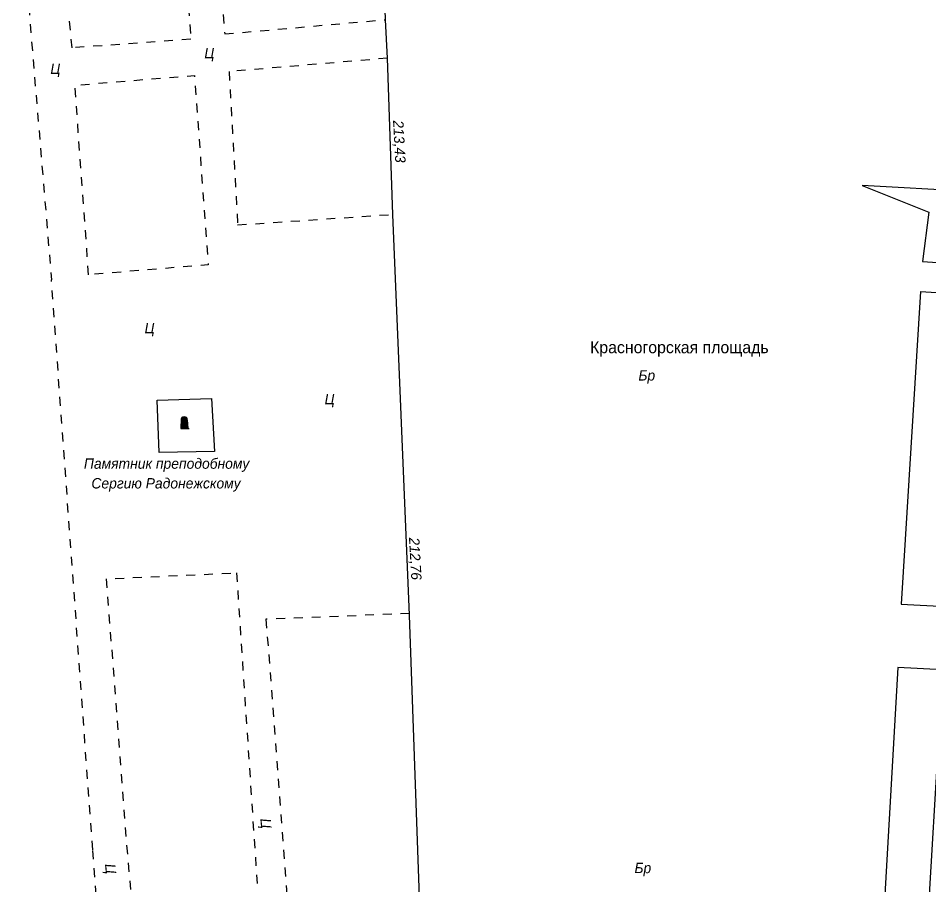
# Model space of a CAD drawing. Header units: metres. Extents: x 2227888 to 2228620, y 529759 to 530801.
# Drawn here: x 2228387.5 to 2228464.5, y 530421 to 530494.2 of the extents above; entities that cross this region are included whole.
import ezdxf

# ---------------------------------------------------------------- set-up
doc = ezdxf.new("R2010")
doc.units = ezdxf.units.M
doc.header["$LTSCALE"] = 0.5
for name, pattern in [('189_3', [3, 1.5, -1.5]), ('24', [3, 1.5, -1.5]), ('366', [2, 0.5, -1.5]), ('CONTI', [0])]:
    doc.linetypes.add(name, pattern=pattern)
doc.layers.add('ИИ_ДОРОГИ_025', color=7, linetype='Continuous', lineweight=25)
doc.layers.add('ПАМЯТНИКИ', color=252, linetype='CONTI')
doc.layers.add('ТРОТУАРЫ', color=252, linetype='CONTI')
doc.layers.get('0').off()
doc.styles.add('БМ431', font='', dxfattribs={"height": 0.875})
doc.styles.add('древний курсив', font='', dxfattribs={"height": 0.875})
doc.styles.add('рубленый', font='', dxfattribs={"height": 1})
doc.styles.get('БМ431').set_extended_font_data('Bm431', italic=True)
doc.styles.get('древний курсив').set_extended_font_data('D431', italic=True)
doc.styles.get('рубленый').set_extended_font_data('P131')
doc.linetypes.add('280', pattern='A,2,[9,GUGK.shx,S=0.25,R=0,X=0,Y=0.5],2,0', length=4)
doc.linetypes.add('84a_2', pattern='A,0.001,[5,GUGK.shx,S=0.9,R=225,X=0,Y=0],0.5,[5,GUGK.shx,S=0.4,R=225,X=0,Y=0],0.5', length=1.001)

# ---------------------------------------------------------------- blocks, each defined once
blk = doc.blocks.new('g067_1')
at = {"linetype": 'Continuous'}
for p, q in [((-0.292, 0.246), (0.241, 0.779)), ((-0.292, 0.244), (0.241, 0.777)), ((-0.292, 0.243), (0.241, 0.776)), ((-0.292, 0.241), (0.241, 0.774)), ((-0.292, 0.239), (0.241, 0.772)), ((-0.292, 0.237), (0.242, 0.771)), ((-0.291, 0.262), (0.239, 0.791)), ((-0.291, 0.26), (0.24, 0.79)), ((-0.291, 0.258), (0.24, 0.788)), ((-0.291, 0.256), (0.24, 0.787)), ((-0.291, 0.254), (0.24, 0.785)), ((-0.291, 0.252), (0.24, 0.784)), ((-0.291, 0.25), (0.241, 0.782)), ((-0.291, 0.248), (0.241, 0.78)), ((-0.29, 0.277), (0.237, 0.803)), ((-0.29, 0.275), (0.237, 0.802)), ((-0.29, 0.273), (0.238, 0.8)), ((-0.29, 0.271), (0.238, 0.799)), ((-0.29, 0.269), (0.238, 0.797)), ((-0.29, 0.267), (0.239, 0.796)), ((-0.29, 0.265), (0.239, 0.794)), ((-0.29, 0.263), (0.239, 0.793)), ((-0.289, 0.292), (0.234, 0.815)), ((-0.289, 0.29), (0.235, 0.813)), ((-0.289, 0.288), (0.235, 0.812)), ((-0.289, 0.286), (0.236, 0.811)), ((-0.289, 0.284), (0.236, 0.809)), ((-0.289, 0.282), (0.236, 0.808)), ((-0.289, 0.28), (0.237, 0.806)), ((-0.289, 0.279), (0.237, 0.805)), ((-0.288, 0.307), (0.231, 0.826)), ((-0.288, 0.305), (0.232, 0.825)), ((-0.288, 0.303), (0.232, 0.823)), ((-0.288, 0.301), (0.233, 0.822)), ((-0.288, 0.299), (0.233, 0.82)), ((-0.288, 0.297), (0.233, 0.819)), ((-0.288, 0.296), (0.234, 0.818)), ((-0.288, 0.294), (0.234, 0.816)), ((-0.287, 0.322), (0.228, 0.837)), ((-0.287, 0.32), (0.228, 0.835)), ((-0.287, 0.318), (0.229, 0.834)), ((-0.287, 0.316), (0.229, 0.833)), ((-0.287, 0.315), (0.23, 0.831)), ((-0.287, 0.313), (0.23, 0.83)), ((-0.287, 0.311), (0.231, 0.829)), ((-0.287, 0.309), (0.231, 0.827)), ((-0.286, 0.337), (0.224, 0.847)), ((-0.286, 0.335), (0.225, 0.846)), ((-0.286, 0.333), (0.225, 0.844)), ((-0.286, 0.332), (0.226, 0.843)), ((-0.286, 0.33), (0.226, 0.842)), ((-0.286, 0.328), (0.226, 0.84)), ((-0.286, 0.326), (0.227, 0.839)), ((-0.286, 0.324), (0.227, 0.838)), ((-0.285, 0.352), (0.22, 0.857)), ((-0.285, 0.351), (0.22, 0.856)), ((-0.285, 0.349), (0.221, 0.854)), ((-0.285, 0.347), (0.221, 0.853)), ((-0.285, 0.345), (0.222, 0.852)), ((-0.285, 0.343), (0.222, 0.851)), ((-0.285, 0.341), (0.223, 0.849)), ((-0.285, 0.339), (0.224, 0.848)), ((-0.284, 0.368), (0.215, 0.866)), ((-0.284, 0.366), (0.216, 0.865)), ((-0.284, 0.364), (0.216, 0.864)), ((-0.284, 0.362), (0.217, 0.863)), ((-0.284, 0.36), (0.218, 0.862)), ((-0.284, 0.358), (0.218, 0.86)), ((-0.284, 0.356), (0.219, 0.859)), ((-0.284, 0.354), (0.219, 0.858)), ((-0.283, 0.381), (0.211, 0.874)), ((-0.283, 0.379), (0.212, 0.873)), ((-0.283, 0.377), (0.212, 0.872)), ((-0.283, 0.375), (0.213, 0.871)), ((-0.283, 0.373), (0.213, 0.87)), ((-0.283, 0.371), (0.214, 0.869)), ((-0.283, 0.369), (0.215, 0.867)), ((-0.282, 0.396), (0.206, 0.883)), ((-0.282, 0.394), (0.206, 0.882)), ((-0.282, 0.392), (0.207, 0.881)), ((-0.282, 0.39), (0.208, 0.88)), ((-0.282, 0.388), (0.208, 0.879)), ((-0.282, 0.387), (0.209, 0.878)), ((-0.282, 0.385), (0.21, 0.877)), ((-0.282, 0.383), (0.21, 0.875)), ((-0.281, 0.411), (0.2, 0.892)), ((-0.281, 0.409), (0.201, 0.891)), ((-0.281, 0.407), (0.202, 0.89)), ((-0.281, 0.405), (0.202, 0.889)), ((-0.281, 0.404), (0.203, 0.888)), ((-0.281, 0.402), (0.204, 0.887)), ((-0.281, 0.4), (0.204, 0.885)), ((-0.281, 0.398), (0.205, 0.884)), ((-0.28, 0.426), (0.194, 0.9)), ((-0.28, 0.424), (0.195, 0.899)), ((-0.28, 0.423), (0.196, 0.898)), ((-0.28, 0.421), (0.197, 0.897)), ((-0.28, 0.419), (0.197, 0.896)), ((-0.28, 0.417), (0.198, 0.895)), ((-0.28, 0.415), (0.199, 0.894)), ((-0.28, 0.413), (0.199, 0.893)), ((-0.279, 0.441), (0.188, 0.908)), ((-0.279, 0.44), (0.189, 0.907)), ((-0.279, 0.438), (0.19, 0.906)), ((-0.279, 0.436), (0.191, 0.905)), ((-0.279, 0.434), (0.191, 0.904)), ((-0.279, 0.432), (0.192, 0.903)), ((-0.279, 0.43), (0.193, 0.902)), ((-0.279, 0.428), (0.194, 0.901)), ((-0.278, 0.457), (0.182, 0.916)), ((-0.278, 0.455), (0.183, 0.915)), ((-0.278, 0.453), (0.184, 0.914)), ((-0.278, 0.451), (0.184, 0.913)), ((-0.278, 0.449), (0.185, 0.912)), ((-0.278, 0.447), (0.186, 0.911)), ((-0.278, 0.445), (0.187, 0.91)), ((-0.278, 0.443), (0.188, 0.909)), ((-0.277, 0.472), (0.175, 0.924)), ((-0.277, 0.47), (0.176, 0.923)), ((-0.277, 0.468), (0.177, 0.922)), ((-0.277, 0.466), (0.178, 0.921)), ((-0.277, 0.464), (0.179, 0.92)), ((-0.277, 0.462), (0.179, 0.919)), ((-0.277, 0.46), (0.18, 0.918)), ((-0.277, 0.458), (0.181, 0.917)), ((-0.276, 0.487), (0.168, 0.931)), ((-0.276, 0.485), (0.169, 0.93)), ((-0.276, 0.483), (0.17, 0.929)), ((-0.276, 0.481), (0.171, 0.928)), ((-0.276, 0.479), (0.172, 0.927)), ((-0.276, 0.477), (0.173, 0.926)), ((-0.276, 0.476), (0.174, 0.925)), ((-0.276, 0.474), (0.174, 0.924)), ((-0.275, 0.502), (0.161, 0.938)), ((-0.275, 0.5), (0.162, 0.937)), ((-0.275, 0.498), (0.163, 0.936)), ((-0.275, 0.496), (0.164, 0.935)), ((-0.275, 0.494), (0.165, 0.934)), ((-0.275, 0.493), (0.166, 0.933)), ((-0.275, 0.491), (0.166, 0.932)), ((-0.275, 0.489), (0.167, 0.932)), ((-0.274, 0.517), (0.154, 0.944)), ((-0.274, 0.515), (0.154, 0.943)), ((-0.274, 0.513), (0.155, 0.943)), ((-0.274, 0.512), (0.156, 0.942)), ((-0.274, 0.51), (0.157, 0.941)), ((-0.274, 0.508), (0.158, 0.94)), ((-0.274, 0.506), (0.159, 0.939)), ((-0.274, 0.504), (0.16, 0.938)), ((-0.273, 0.532), (0.146, 0.951)), ((-0.273, 0.53), (0.147, 0.95)), ((-0.273, 0.529), (0.148, 0.949)), ((-0.273, 0.527), (0.149, 0.948)), ((-0.273, 0.525), (0.15, 0.947)), ((-0.273, 0.523), (0.151, 0.947)), ((-0.273, 0.521), (0.152, 0.946)), ((-0.273, 0.519), (0.153, 0.945)), ((-0.272, 0.548), (0.138, 0.957)), ((-0.272, 0.546), (0.139, 0.956)), ((-0.272, 0.544), (0.14, 0.955)), ((-0.272, 0.542), (0.141, 0.954)), ((-0.272, 0.54), (0.142, 0.954)), ((-0.272, 0.538), (0.143, 0.953)), ((-0.272, 0.536), (0.144, 0.952)), ((-0.272, 0.534), (0.145, 0.951)), ((-0.271, 0.561), (0.13, 0.962)), ((-0.271, 0.559), (0.131, 0.961)), ((-0.271, 0.557), (0.132, 0.96)), ((-0.271, 0.555), (0.133, 0.96)), ((-0.271, 0.553), (0.134, 0.959)), ((-0.271, 0.551), (0.136, 0.958)), ((-0.271, 0.549), (0.137, 0.957)), ((-0.27, 0.576), (0.122, 0.967)), ((-0.27, 0.574), (0.123, 0.966)), ((-0.27, 0.572), (0.124, 0.966)), ((-0.27, 0.57), (0.125, 0.965)), ((-0.27, 0.568), (0.126, 0.964)), ((-0.27, 0.566), (0.127, 0.964)), ((-0.27, 0.565), (0.128, 0.963)), ((-0.27, 0.563), (0.129, 0.962)), ((-0.269, 0.591), (0.113, 0.972)), ((-0.269, 0.589), (0.114, 0.972)), ((-0.269, 0.587), (0.115, 0.971)), ((-0.269, 0.585), (0.116, 0.97)), ((-0.269, 0.583), (0.117, 0.97)), ((-0.269, 0.582), (0.118, 0.969)), ((-0.269, 0.58), (0.119, 0.968)), ((-0.269, 0.578), (0.12, 0.968)), ((-0.268, 0.606), (0.103, 0.977)), ((-0.268, 0.604), (0.105, 0.977)), ((-0.268, 0.602), (0.106, 0.976)), ((-0.268, 0.601), (0.107, 0.975)), ((-0.268, 0.599), (0.108, 0.975)), ((-0.268, 0.597), (0.109, 0.974)), ((-0.268, 0.595), (0.11, 0.974)), ((-0.268, 0.593), (0.111, 0.973)), ((-0.267, 0.621), (0.094, 0.982)), ((-0.267, 0.619), (0.095, 0.981)), ((-0.267, 0.618), (0.096, 0.981)), ((-0.267, 0.616), (0.097, 0.98)), ((-0.267, 0.614), (0.099, 0.979)), ((-0.267, 0.612), (0.1, 0.979)), ((-0.267, 0.61), (0.101, 0.978)), ((-0.267, 0.608), (0.102, 0.978)), ((-0.266, 0.637), (0.084, 0.986)), ((-0.266, 0.635), (0.085, 0.985)), ((-0.266, 0.633), (0.086, 0.985)), ((-0.266, 0.631), (0.088, 0.984)), ((-0.266, 0.629), (0.089, 0.984)), ((-0.266, 0.627), (0.09, 0.983)), ((-0.266, 0.625), (0.091, 0.983)), ((-0.266, 0.623), (0.092, 0.982)), ((-0.265, 0.652), (0.073, 0.99)), ((-0.265, 0.65), (0.075, 0.989)), ((-0.265, 0.648), (0.076, 0.989)), ((-0.265, 0.646), (0.077, 0.988)), ((-0.265, 0.644), (0.079, 0.988)), ((-0.265, 0.642), (0.08, 0.987)), ((-0.265, 0.64), (0.081, 0.987)), ((-0.265, 0.638), (0.082, 0.986)), ((-0.264, 0.667), (0.063, 0.993)), ((-0.264, 0.665), (0.064, 0.993)), ((-0.264, 0.663), (0.065, 0.992)), ((-0.264, 0.661), (0.067, 0.992)), ((-0.264, 0.659), (0.068, 0.991)), ((-0.264, 0.657), (0.069, 0.991)), ((-0.264, 0.655), (0.071, 0.991)), ((-0.264, 0.654), (0.072, 0.99)), ((-0.263, 0.682), (0.052, 0.996)), ((-0.263, 0.68), (0.053, 0.996)), ((-0.263, 0.678), (0.054, 0.995)), ((-0.263, 0.676), (0.056, 0.995)), ((-0.263, 0.674), (0.057, 0.995)), ((-0.263, 0.673), (0.059, 0.994)), ((-0.263, 0.671), (0.06, 0.994)), ((-0.263, 0.669), (0.061, 0.993)), ((-0.262, 0.697), (0.04, 0.999)), ((-0.262, 0.695), (0.041, 0.998)), ((-0.262, 0.693), (0.043, 0.998)), ((-0.262, 0.691), (0.044, 0.998)), ((-0.262, 0.69), (0.046, 0.997)), ((-0.262, 0.688), (0.047, 0.997)), ((-0.262, 0.686), (0.049, 0.997)), ((-0.262, 0.684), (0.05, 0.996)), ((-0.261, 0.712), (0.028, 1.001)), ((-0.261, 0.71), (0.029, 1)), ((-0.261, 0.709), (0.031, 1)), ((-0.261, 0.707), (0.032, 1)), ((-0.261, 0.705), (0.034, 1)), ((-0.261, 0.703), (0.035, 0.999)), ((-0.261, 0.701), (0.037, 0.999)), ((-0.261, 0.699), (0.038, 0.999)), ((-0.26, 0.727), (0.015, 1.002)), ((-0.26, 0.726), (0.017, 1.002)), ((-0.26, 0.724), (0.018, 1.002)), ((-0.26, 0.722), (0.02, 1.002)), ((-0.26, 0.72), (0.022, 1.001)), ((-0.26, 0.718), (0.023, 1.001)), ((-0.26, 0.716), (0.025, 1.001)), ((-0.26, 0.714), (0.026, 1.001)), ((-0.259, 0.743), (0.002, 1.003)), ((-0.259, 0.741), (0.004, 1.003)), ((-0.259, 0.739), (0.005, 1.003)), ((-0.259, 0.737), (0.007, 1.003)), ((-0.259, 0.735), (0.009, 1.003)), ((-0.259, 0.733), (0.01, 1.003)), ((-0.259, 0.731), (0.012, 1.002)), ((-0.259, 0.729), (0.014, 1.002)), ((-0.258, 0.765), (-0.019, 1.003)), ((-0.258, 0.763), (-0.018, 1.003)), ((-0.258, 0.761), (-0.016, 1.003)), ((-0.258, 0.759), (-0.014, 1.003)), ((-0.258, 0.757), (-0.012, 1.003)), ((-0.258, 0.756), (-0.01, 1.003)), ((-0.258, 0.754), (-0.008, 1.003)), ((-0.258, 0.752), (-0.007, 1.003)), ((-0.258, 0.75), (-0.005, 1.003)), ((-0.258, 0.748), (-0.003, 1.003)), ((-0.258, 0.746), (-0.001, 1.003)), ((-0.258, 0.744), (0, 1.003)), ((-0.257, 0.77), (-0.025, 1.003)), ((-0.257, 0.769), (-0.023, 1.003)), ((-0.257, 0.767), (-0.021, 1.003)), ((-0.257, 0.778), (-0.033, 1.002)), ((-0.257, 0.776), (-0.031, 1.002)), ((-0.257, 0.774), (-0.029, 1.002)), ((-0.257, 0.772), (-0.027, 1.002)), ((-0.256, 0.782), (-0.037, 1.002)), ((-0.256, 0.78), (-0.035, 1.002)), ((-0.256, 0.786), (-0.041, 1.001)), ((-0.256, 0.784), (-0.039, 1.001)), ((-0.255, 0.788), (-0.043, 1.001)), ((-0.255, 0.792), (-0.047, 1)), ((-0.255, 0.79), (-0.045, 1)), ((-0.254, 0.794), (-0.049, 1)), ((-0.254, 0.799), (-0.053, 0.999)), ((-0.254, 0.797), (-0.051, 0.999)), ((-0.253, 0.801), (-0.055, 0.999)), ((-0.253, 0.803), (-0.058, 0.998)), ((-0.252, 0.805), (-0.06, 0.998)), ((-0.252, 0.808), (-0.062, 0.997)), ((-0.251, 0.81), (-0.064, 0.997)), ((-0.251, 0.812), (-0.067, 0.996)), ((-0.25, 0.815), (-0.069, 0.996)), ((-0.25, 0.817), (-0.072, 0.995)), ((-0.249, 0.819), (-0.074, 0.994)), ((-0.248, 0.822), (-0.076, 0.994)), ((-0.247, 0.824), (-0.079, 0.993)), ((-0.247, 0.827), (-0.081, 0.992)), ((-0.246, 0.829), (-0.084, 0.991)), ((-0.245, 0.832), (-0.087, 0.99)), ((-0.244, 0.835), (-0.089, 0.99)), ((-0.243, 0.837), (-0.092, 0.989)), ((-0.242, 0.84), (-0.095, 0.988)), ((-0.241, 0.843), (-0.098, 0.987)), ((-0.24, 0.846), (-0.101, 0.985)), ((-0.239, 0.849), (-0.104, 0.984)), ((-0.237, 0.852), (-0.107, 0.983)), ((-0.236, 0.855), (-0.11, 0.981)), ((-0.235, 0.858), (-0.113, 0.98)), ((-0.233, 0.862), (-0.116, 0.978)), ((-0.231, 0.865), (-0.12, 0.977)), ((-0.229, 0.869), (-0.123, 0.975)), ((-0.227, 0.873), (-0.127, 0.973)), ((-0.225, 0.877), (-0.131, 0.971)), ((-0.223, 0.881), (-0.135, 0.968)), ((-0.22, 0.885), (-0.14, 0.965)), ((-0.217, 0.89), (-0.145, 0.962)), ((-0.213, 0.896), (-0.15, 0.959)), ((-0.209, 0.902), (-0.157, 0.954)), ((-0.203, 0.91), (-0.164, 0.948)), ((-0.192, 0.922), (-0.177, 0.938)), ((-0.308, 0.006), (0.255, 0.568)), ((-0.308, 0.004), (0.255, 0.566)), ((-0.307, 0.021), (0.254, 0.581)), ((-0.307, 0.019), (0.254, 0.58)), ((-0.307, 0.017), (0.254, 0.578)), ((-0.307, 0.015), (0.254, 0.576)), ((-0.307, 0.013), (0.254, 0.575)), ((-0.307, 0.011), (0.254, 0.573)), ((-0.307, 0.01), (0.254, 0.571)), ((-0.307, 0.008), (0.254, 0.57)), ((-0.307, 0.003), (0.255, 0.565)), ((-0.306, 0.036), (0.253, 0.595)), ((-0.306, 0.034), (0.253, 0.593)), ((-0.306, 0.032), (0.253, 0.591)), ((-0.306, 0.03), (0.253, 0.59)), ((-0.306, 0.029), (0.253, 0.588)), ((-0.306, 0.027), (0.253, 0.586)), ((-0.306, 0.025), (0.253, 0.585)), ((-0.306, 0.023), (0.254, 0.583)), ((-0.305, 0.051), (0.252, 0.608)), ((-0.305, 0.049), (0.252, 0.606)), ((-0.305, 0.047), (0.252, 0.604)), ((-0.305, 0.046), (0.252, 0.603)), ((-0.305, 0.044), (0.252, 0.601)), ((-0.305, 0.042), (0.252, 0.599)), ((-0.305, 0.04), (0.253, 0.598)), ((-0.305, 0.038), (0.253, 0.596)), ((-0.305, 0.003), (0.255, 0.563)), ((-0.304, 0.066), (0.251, 0.621)), ((-0.304, 0.065), (0.251, 0.619)), ((-0.304, 0.063), (0.251, 0.618)), ((-0.304, 0.061), (0.251, 0.616)), ((-0.304, 0.059), (0.251, 0.614)), ((-0.304, 0.057), (0.252, 0.613)), ((-0.304, 0.055), (0.252, 0.611)), ((-0.304, 0.053), (0.252, 0.609)), ((-0.303, 0.082), (0.25, 0.634)), ((-0.303, 0.08), (0.25, 0.633)), ((-0.303, 0.078), (0.25, 0.631)), ((-0.303, 0.076), (0.25, 0.629)), ((-0.303, 0.074), (0.251, 0.628)), ((-0.303, 0.072), (0.251, 0.626)), ((-0.303, 0.07), (0.251, 0.624)), ((-0.303, 0.068), (0.251, 0.623)), ((-0.303, 0.003), (0.255, 0.561)), ((-0.302, 0.097), (0.249, 0.648)), ((-0.302, 0.095), (0.249, 0.646)), ((-0.302, 0.093), (0.249, 0.644)), ((-0.302, 0.091), (0.25, 0.643)), ((-0.302, 0.089), (0.25, 0.641)), ((-0.302, 0.087), (0.25, 0.639)), ((-0.302, 0.085), (0.25, 0.638)), ((-0.302, 0.083), (0.25, 0.636)), ((-0.301, 0.112), (0.248, 0.661)), ((-0.301, 0.11), (0.248, 0.659)), ((-0.301, 0.108), (0.249, 0.657)), ((-0.301, 0.106), (0.249, 0.656)), ((-0.301, 0.104), (0.249, 0.654)), ((-0.301, 0.102), (0.249, 0.653)), ((-0.301, 0.101), (0.249, 0.651)), ((-0.301, 0.099), (0.249, 0.649)), ((-0.301, 0.003), (0.255, 0.56)), ((-0.3, 0.127), (0.247, 0.674)), ((-0.3, 0.125), (0.248, 0.672)), ((-0.3, 0.123), (0.248, 0.671)), ((-0.3, 0.121), (0.248, 0.669)), ((-0.3, 0.119), (0.248, 0.667)), ((-0.3, 0.118), (0.248, 0.666)), ((-0.3, 0.116), (0.248, 0.664)), ((-0.3, 0.114), (0.248, 0.662)), ((-0.3, 0.003), (0.255, 0.558)), ((-0.299, 0.142), (0.247, 0.687)), ((-0.299, 0.14), (0.247, 0.686)), ((-0.299, 0.138), (0.247, 0.684)), ((-0.299, 0.137), (0.247, 0.682)), ((-0.299, 0.135), (0.247, 0.681)), ((-0.299, 0.133), (0.247, 0.679)), ((-0.299, 0.131), (0.247, 0.677)), ((-0.299, 0.129), (0.247, 0.676)), ((-0.298, 0.157), (0.246, 0.701)), ((-0.298, 0.155), (0.246, 0.699)), ((-0.298, 0.154), (0.246, 0.697)), ((-0.298, 0.152), (0.246, 0.696)), ((-0.298, 0.15), (0.246, 0.694)), ((-0.298, 0.148), (0.246, 0.692)), ((-0.298, 0.146), (0.246, 0.691)), ((-0.298, 0.144), (0.246, 0.689)), ((-0.298, 0.003), (0.255, 0.556)), ((-0.297, 0.172), (0.245, 0.714)), ((-0.297, 0.171), (0.245, 0.712)), ((-0.297, 0.169), (0.245, 0.711)), ((-0.297, 0.167), (0.245, 0.709)), ((-0.297, 0.165), (0.245, 0.707)), ((-0.297, 0.163), (0.245, 0.706)), ((-0.297, 0.161), (0.245, 0.704)), ((-0.297, 0.159), (0.246, 0.702)), ((-0.296, 0.186), (0.244, 0.725)), ((-0.296, 0.184), (0.244, 0.724)), ((-0.296, 0.182), (0.244, 0.722)), ((-0.296, 0.18), (0.244, 0.72)), ((-0.296, 0.178), (0.245, 0.719)), ((-0.296, 0.176), (0.245, 0.717)), ((-0.296, 0.174), (0.245, 0.715)), ((-0.296, 0.003), (0.255, 0.555)), ((-0.295, 0.201), (0.243, 0.739)), ((-0.295, 0.199), (0.243, 0.737)), ((-0.295, 0.197), (0.243, 0.735)), ((-0.295, 0.195), (0.244, 0.734)), ((-0.295, 0.193), (0.244, 0.732)), ((-0.295, 0.191), (0.244, 0.73)), ((-0.295, 0.19), (0.244, 0.729)), ((-0.295, 0.188), (0.244, 0.727)), ((-0.294, 0.216), (0.242, 0.752)), ((-0.294, 0.214), (0.242, 0.75)), ((-0.294, 0.212), (0.243, 0.749)), ((-0.294, 0.21), (0.243, 0.747)), ((-0.294, 0.208), (0.243, 0.745)), ((-0.294, 0.207), (0.243, 0.744)), ((-0.294, 0.205), (0.243, 0.742)), ((-0.294, 0.203), (0.243, 0.74)), ((-0.294, 0.003), (0.256, 0.553)), ((-0.293, 0.231), (0.242, 0.766)), ((-0.293, 0.229), (0.242, 0.764)), ((-0.293, 0.227), (0.242, 0.762)), ((-0.293, 0.226), (0.242, 0.761)), ((-0.293, 0.224), (0.242, 0.759)), ((-0.293, 0.222), (0.242, 0.757)), ((-0.293, 0.22), (0.242, 0.755)), ((-0.293, 0.218), (0.242, 0.754)), ((-0.293, 0.003), (0.256, 0.551)), ((-0.292, 0.235), (0.242, 0.769)), ((-0.292, 0.233), (0.242, 0.767)), ((-0.291, 0.003), (0.256, 0.55)), ((-0.289, 0.003), (0.256, 0.548)), ((-0.287, 0.003), (0.256, 0.546)), ((-0.285, 0.003), (0.256, 0.545)), ((-0.284, 0.003), (0.256, 0.543)), ((-0.282, 0.003), (0.256, 0.541)), ((-0.28, 0.003), (0.256, 0.54)), ((-0.278, 0.003), (0.257, 0.538)), ((-0.277, 0.003), (0.257, 0.537)), ((-0.275, 0.003), (0.257, 0.535)), ((-0.273, 0.003), (0.257, 0.533)), ((-0.271, 0.003), (0.257, 0.532)), ((-0.27, 0.003), (0.257, 0.53)), ((-0.268, 0.003), (0.257, 0.528)), ((-0.266, 0.003), (0.257, 0.527)), ((-0.264, 0.003), (0.257, 0.525)), ((-0.262, 0.003), (0.258, 0.523)), ((-0.261, 0.003), (0.258, 0.522)), ((-0.259, 0.003), (0.258, 0.52)), ((-0.257, 0.003), (0.258, 0.518)), ((-0.255, 0.003), (0.258, 0.517)), ((-0.254, 0.003), (0.258, 0.515)), ((-0.252, 0.003), (0.258, 0.513)), ((-0.25, 0.003), (0.258, 0.512)), ((-0.248, 0.003), (0.258, 0.51)), ((-0.247, 0.003), (0.259, 0.508)), ((-0.245, 0.003), (0.259, 0.507)), ((-0.243, 0.003), (0.259, 0.505)), ((-0.241, 0.003), (0.259, 0.503)), ((-0.239, 0.003), (0.259, 0.502)), ((-0.238, 0.003), (0.259, 0.5)), ((-0.236, 0.003), (0.259, 0.498)), ((-0.234, 0.003), (0.259, 0.497)), ((-0.232, 0.003), (0.259, 0.495)), ((-0.231, 0.003), (0.26, 0.493)), ((-0.229, 0.003), (0.26, 0.492)), ((-0.227, 0.003), (0.26, 0.49)), ((-0.225, 0.003), (0.26, 0.488)), ((-0.224, 0.003), (0.26, 0.487)), ((-0.222, 0.003), (0.26, 0.485)), ((-0.22, 0.003), (0.26, 0.483)), ((-0.218, 0.003), (0.26, 0.482)), ((-0.217, 0.003), (0.26, 0.48)), ((-0.215, 0.003), (0.261, 0.479)), ((-0.213, 0.003), (0.261, 0.477)), ((-0.211, 0.003), (0.261, 0.475)), ((-0.209, 0.003), (0.261, 0.474)), ((-0.208, 0.003), (0.261, 0.472)), ((-0.206, 0.003), (0.261, 0.47)), ((-0.204, 0.003), (0.261, 0.469)), ((-0.202, 0.003), (0.261, 0.467)), ((-0.201, 0.003), (0.261, 0.465)), ((-0.199, 0.003), (0.262, 0.464)), ((-0.197, 0.003), (0.262, 0.462)), ((-0.195, 0.003), (0.262, 0.46)), ((-0.194, 0.003), (0.262, 0.459)), ((-0.192, 0.003), (0.262, 0.457)), ((-0.19, 0.003), (0.262, 0.455)), ((-0.188, 0.003), (0.262, 0.454)), ((-0.186, 0.003), (0.262, 0.452)), ((-0.185, 0.003), (0.262, 0.45)), ((-0.183, 0.003), (0.263, 0.449)), ((-0.181, 0.003), (0.263, 0.447)), ((-0.179, 0.003), (0.263, 0.445)), ((-0.178, 0.003), (0.263, 0.444)), ((-0.176, 0.003), (0.263, 0.442)), ((-0.174, 0.003), (0.263, 0.44)), ((-0.172, 0.003), (0.263, 0.439)), ((-0.171, 0.003), (0.263, 0.437)), ((-0.169, 0.003), (0.263, 0.435)), ((-0.167, 0.003), (0.264, 0.434)), ((-0.165, 0.003), (0.264, 0.432)), ((-0.163, 0.003), (0.264, 0.43)), ((-0.162, 0.003), (0.264, 0.429)), ((-0.16, 0.003), (0.264, 0.427)), ((-0.158, 0.003), (0.264, 0.425)), ((-0.156, 0.003), (0.264, 0.424)), ((-0.155, 0.003), (0.264, 0.422)), ((-0.153, 0.003), (0.264, 0.42)), ((-0.151, 0.003), (0.265, 0.419)), ((-0.149, 0.003), (0.265, 0.417)), ((-0.148, 0.003), (0.265, 0.416)), ((-0.146, 0.003), (0.265, 0.414)), ((-0.144, 0.003), (0.265, 0.412)), ((-0.142, 0.003), (0.265, 0.411)), ((-0.141, 0.003), (0.265, 0.409)), ((-0.139, 0.003), (0.265, 0.407)), ((-0.137, 0.003), (0.265, 0.406)), ((-0.135, 0.003), (0.265, 0.404)), ((-0.133, 0.003), (0.266, 0.402)), ((-0.132, 0.003), (0.266, 0.401)), ((-0.13, 0.003), (0.266, 0.399)), ((-0.128, 0.003), (0.266, 0.397)), ((-0.126, 0.003), (0.266, 0.396)), ((-0.125, 0.003), (0.266, 0.394)), ((-0.123, 0.003), (0.266, 0.392)), ((-0.121, 0.003), (0.266, 0.391)), ((-0.119, 0.003), (0.266, 0.389)), ((-0.118, 0.003), (0.267, 0.387)), ((-0.116, 0.003), (0.267, 0.386)), ((-0.114, 0.003), (0.267, 0.384)), ((-0.112, 0.003), (0.267, 0.382)), ((-0.11, 0.003), (0.267, 0.381)), ((-0.109, 0.003), (0.267, 0.379)), ((-0.107, 0.003), (0.267, 0.377)), ((-0.105, 0.003), (0.267, 0.376)), ((-0.103, 0.003), (0.267, 0.374)), ((-0.102, 0.003), (0.268, 0.372)), ((-0.1, 0.003), (0.268, 0.371)), ((-0.098, 0.003), (0.268, 0.369)), ((-0.096, 0.003), (0.268, 0.367)), ((-0.095, 0.003), (0.268, 0.366)), ((-0.093, 0.003), (0.268, 0.364)), ((-0.091, 0.003), (0.268, 0.362)), ((-0.089, 0.003), (0.268, 0.361)), ((-0.087, 0.003), (0.268, 0.359)), ((-0.086, 0.003), (0.269, 0.358)), ((-0.084, 0.003), (0.269, 0.356)), ((-0.082, 0.003), (0.269, 0.354)), ((-0.08, 0.003), (0.269, 0.353)), ((-0.079, 0.003), (0.269, 0.351)), ((-0.077, 0.003), (0.269, 0.349)), ((-0.075, 0.003), (0.269, 0.348)), ((-0.073, 0.003), (0.269, 0.346)), ((-0.072, 0.003), (0.269, 0.344)), ((-0.07, 0.003), (0.27, 0.343)), ((-0.068, 0.003), (0.27, 0.341)), ((-0.066, 0.003), (0.27, 0.339)), ((-0.064, 0.003), (0.27, 0.338)), ((-0.063, 0.003), (0.27, 0.336)), ((-0.061, 0.003), (0.27, 0.334)), ((-0.059, 0.003), (0.27, 0.333)), ((-0.057, 0.003), (0.27, 0.331)), ((-0.056, 0.003), (0.27, 0.329)), ((-0.054, 0.003), (0.271, 0.328)), ((-0.052, 0.003), (0.271, 0.326)), ((-0.05, 0.003), (0.271, 0.324)), ((-0.049, 0.003), (0.271, 0.323)), ((-0.047, 0.003), (0.271, 0.321)), ((-0.045, 0.003), (0.271, 0.319)), ((-0.043, 0.003), (0.271, 0.318)), ((-0.042, 0.003), (0.271, 0.316)), ((-0.04, 0.003), (0.271, 0.314)), ((-0.038, 0.003), (0.272, 0.313)), ((-0.036, 0.003), (0.272, 0.311)), ((-0.034, 0.003), (0.272, 0.309)), ((-0.033, 0.003), (0.272, 0.308)), ((-0.031, 0.003), (0.272, 0.306)), ((-0.029, 0.003), (0.272, 0.304)), ((-0.027, 0.003), (0.272, 0.303)), ((-0.026, 0.003), (0.272, 0.301)), ((-0.024, 0.003), (0.272, 0.3)), ((-0.022, 0.003), (0.273, 0.298)), ((-0.02, 0.003), (0.273, 0.296)), ((-0.019, 0.003), (0.273, 0.295)), ((-0.017, 0.003), (0.273, 0.293)), ((-0.015, 0.003), (0.273, 0.291)), ((-0.013, 0.003), (0.273, 0.29)), ((-0.011, 0.003), (0.273, 0.288)), ((-0.01, 0.003), (0.273, 0.286)), ((-0.008, 0.003), (0.273, 0.285)), ((-0.006, 0.003), (0.274, 0.283)), ((-0.004, 0.003), (0.274, 0.281)), ((-0.003, 0.003), (0.274, 0.28)), ((-0.001, 0.003), (0.274, 0.278)), ((0.001, 0.003), (0.274, 0.276)), ((0.003, 0.003), (0.274, 0.275)), ((0.004, 0.003), (0.274, 0.273)), ((0.006, 0.003), (0.274, 0.271)), ((0.008, 0.003), (0.274, 0.27)), ((0.01, 0.003), (0.275, 0.268)), ((0.012, 0.003), (0.275, 0.266)), ((0.013, 0.003), (0.275, 0.265)), ((0.015, 0.003), (0.275, 0.263)), ((0.017, 0.003), (0.275, 0.261)), ((0.019, 0.003), (0.275, 0.26)), ((0.02, 0.003), (0.275, 0.258)), ((0.022, 0.003), (0.275, 0.256)), ((0.024, 0.003), (0.275, 0.255)), ((0.026, 0.003), (0.276, 0.253)), ((0.027, 0.003), (0.276, 0.251)), ((0.029, 0.003), (0.276, 0.25)), ((0.031, 0.003), (0.276, 0.248)), ((0.033, 0.003), (0.276, 0.246)), ((0.035, 0.003), (0.276, 0.245)), ((0.036, 0.003), (0.276, 0.243)), ((0.038, 0.003), (0.276, 0.242)), ((0.04, 0.003), (0.276, 0.24)), ((0.042, 0.003), (0.277, 0.238)), ((0.043, 0.003), (0.277, 0.237)), ((0.045, 0.003), (0.277, 0.235)), ((0.047, 0.003), (0.277, 0.233)), ((0.049, 0.003), (0.277, 0.232)), ((0.05, 0.003), (0.277, 0.23)), ((0.052, 0.003), (0.277, 0.228)), ((0.054, 0.003), (0.277, 0.227)), ((0.056, 0.003), (0.277, 0.225)), ((0.057, 0.003), (0.278, 0.223)), ((0.059, 0.003), (0.278, 0.222)), ((0.061, 0.003), (0.278, 0.22)), ((0.063, 0.003), (0.278, 0.218)), ((0.065, 0.003), (0.278, 0.217)), ((0.066, 0.003), (0.278, 0.215)), ((0.068, 0.003), (0.278, 0.213)), ((0.07, 0.003), (0.278, 0.212)), ((0.072, 0.003), (0.278, 0.21)), ((0.073, 0.003), (0.279, 0.208)), ((0.075, 0.003), (0.279, 0.207)), ((0.077, 0.003), (0.279, 0.205)), ((0.079, 0.003), (0.279, 0.203)), ((0.08, 0.003), (0.279, 0.202)), ((0.082, 0.003), (0.279, 0.2)), ((0.084, 0.003), (0.279, 0.198)), ((0.086, 0.003), (0.279, 0.197)), ((0.088, 0.003), (0.279, 0.195)), ((0.089, 0.003), (0.28, 0.193)), ((0.091, 0.003), (0.28, 0.192)), ((0.093, 0.003), (0.28, 0.19)), ((0.095, 0.003), (0.28, 0.188)), ((0.096, 0.003), (0.28, 0.187)), ((0.098, 0.003), (0.28, 0.185)), ((0.1, 0.003), (0.28, 0.184)), ((0.102, 0.003), (0.28, 0.182)), ((0.103, 0.003), (0.28, 0.18)), ((0.105, 0.003), (0.281, 0.179)), ((0.107, 0.003), (0.281, 0.177)), ((0.109, 0.003), (0.281, 0.175)), ((0.111, 0.003), (0.281, 0.174)), ((0.112, 0.003), (0.281, 0.172)), ((0.114, 0.003), (0.281, 0.17)), ((0.116, 0.003), (0.281, 0.169)), ((0.118, 0.003), (0.281, 0.167)), ((0.119, 0.003), (0.281, 0.165)), ((0.121, 0.003), (0.282, 0.164)), ((0.123, 0.003), (0.282, 0.162)), ((0.125, 0.003), (0.282, 0.16)), ((0.126, 0.003), (0.282, 0.159)), ((0.128, 0.003), (0.282, 0.157)), ((0.13, 0.003), (0.282, 0.155)), ((0.132, 0.003), (0.282, 0.154)), ((0.133, 0.003), (0.282, 0.152)), ((0.135, 0.003), (0.282, 0.15)), ((0.137, 0.003), (0.283, 0.149)), ((0.139, 0.003), (0.283, 0.147)), ((0.141, 0.003), (0.283, 0.145)), ((0.142, 0.003), (0.283, 0.144)), ((0.144, 0.003), (0.283, 0.142)), ((0.146, 0.003), (0.283, 0.14)), ((0.148, 0.003), (0.283, 0.139)), ((0.149, 0.003), (0.283, 0.137)), ((0.151, 0.003), (0.283, 0.135)), ((0.153, 0.003), (0.284, 0.134)), ((0.155, 0.003), (0.284, 0.132)), ((0.156, 0.003), (0.284, 0.13)), ((0.158, 0.003), (0.284, 0.129)), ((0.16, 0.003), (0.284, 0.127)), ((0.162, 0.003), (0.284, 0.125)), ((0.164, 0.003), (0.284, 0.124)), ((0.165, 0.003), (0.284, 0.122)), ((0.167, 0.003), (0.284, 0.121)), ((0.169, 0.003), (0.284, 0.119)), ((0.171, 0.003), (0.285, 0.117)), ((0.172, 0.003), (0.285, 0.116)), ((0.174, 0.003), (0.285, 0.114)), ((0.176, 0.003), (0.285, 0.112)), ((0.178, 0.003), (0.285, 0.111)), ((0.179, 0.003), (0.285, 0.109)), ((0.181, 0.003), (0.285, 0.107)), ((0.183, 0.003), (0.285, 0.106)), ((0.185, 0.003), (0.285, 0.104)), ((0.187, 0.003), (0.286, 0.102)), ((0.188, 0.003), (0.286, 0.101)), ((0.19, 0.003), (0.286, 0.099)), ((0.192, 0.003), (0.286, 0.097)), ((0.194, 0.003), (0.286, 0.096)), ((0.195, 0.003), (0.286, 0.094)), ((0.197, 0.003), (0.286, 0.092)), ((0.199, 0.003), (0.286, 0.091)), ((0.201, 0.003), (0.286, 0.089)), ((0.202, 0.003), (0.287, 0.087)), ((0.204, 0.003), (0.287, 0.086)), ((0.206, 0.003), (0.287, 0.084)), ((0.208, 0.003), (0.287, 0.082)), ((0.21, 0.003), (0.287, 0.081)), ((0.211, 0.003), (0.287, 0.079)), ((0.213, 0.003), (0.287, 0.077)), ((0.215, 0.003), (0.287, 0.076)), ((0.217, 0.003), (0.287, 0.074)), ((0.218, 0.003), (0.288, 0.072)), ((0.22, 0.003), (0.288, 0.071)), ((0.222, 0.003), (0.288, 0.069)), ((0.224, 0.003), (0.288, 0.067)), ((0.225, 0.003), (0.288, 0.066)), ((0.227, 0.003), (0.288, 0.064)), ((0.229, 0.003), (0.288, 0.063)), ((0.231, 0.003), (0.288, 0.061)), ((0.232, 0.003), (0.288, 0.059)), ((0.234, 0.003), (0.289, 0.058)), ((0.236, 0.003), (0.289, 0.056)), ((0.238, 0.003), (0.289, 0.054)), ((0.24, 0.003), (0.289, 0.053)), ((0.241, 0.003), (0.289, 0.051)), ((0.243, 0.003), (0.289, 0.049)), ((0.245, 0.003), (0.289, 0.048)), ((0.247, 0.003), (0.289, 0.046)), ((0.248, 0.003), (0.289, 0.044)), ((0.25, 0.003), (0.29, 0.043)), ((0.252, 0.003), (0.29, 0.041)), ((0.254, 0.003), (0.29, 0.039)), ((0.255, 0.003), (0.29, 0.038)), ((0.257, 0.003), (0.29, 0.036)), ((0.259, 0.003), (0.29, 0.034)), ((0.261, 0.003), (0.29, 0.033)), ((0.263, 0.003), (0.29, 0.031)), ((0.264, 0.003), (0.29, 0.029)), ((0.266, 0.003), (0.291, 0.028)), ((0.268, 0.003), (0.291, 0.026)), ((0.27, 0.003), (0.291, 0.024)), ((0.271, 0.003), (0.291, 0.023)), ((0.273, 0.003), (0.291, 0.021)), ((0.275, 0.003), (0.291, 0.019)), ((0.277, 0.003), (0.291, 0.018)), ((0.278, 0.003), (0.291, 0.016)), ((0.28, 0.003), (0.291, 0.014)), ((0.282, 0.003), (0.292, 0.013)), ((0.284, 0.003), (0.292, 0.011)), ((0.286, 0.003), (0.292, 0.009)), ((0.287, 0.003), (0.292, 0.008)), ((0.289, 0.003), (0.292, 0.006)), ((0.291, 0.003), (0.292, 0.005))]:
    blk.add_line(p, q, dxfattribs=at)
at = {"color": 0}
for p, q in [((-0.258, 0.753), (-0.308, 0.003)), ((-0.308, 0.003), (0.292, 0.003)), ((0.242, 0.753), (0.292, 0.003)), ((0.292, 0.003), (0.392, 0.003))]:
    blk.add_line(p, q, dxfattribs=at)
blk.add_arc((-0.008, 0.753), 0.25, 0, 180, dxfattribs=at)

msp = doc.modelspace()

# ---------------------------------------------------------------- linework, layer by layer
at = {"layer": 'ИИ_ДОРОГИ_025', "linetype": 'Continuous', "lineweight": 25}
for points, elevation in [([(2228458.669, 530480.124), (2228464.292, 530477.872), (2228463.778, 530473.716)], 213.126), ([(2228467.52, 530473.46), (2228467.75, 530479.609), (2228458.669, 530480.124)], 212.124), ([(2228463.778, 530473.716), (2228467.52, 530473.46)], 213.126), ([(2228463.591, 530471.177), (2228461.978, 530444.831), (2228461.978, 530444.831)], 213.126), ([(2228463.591, 530471.177), (2228467.235, 530470.947)], 213.126), ([(2228461.978, 530444.831), (2228465.725, 530444.634)], 213.126), ([(2228465.47, 530439.288), (2228461.681, 530439.494), (2228460.195, 530413.447), (2228463.928, 530413.225), (2228465.47, 530439.288)], 212.111)]:
    msp.add_lwpolyline(points, dxfattribs=dict(at, elevation=elevation))
at = {"layer": 'ПАМЯТНИКИ', "lineweight": 25}
for p, q in [((2228399.255, 530462.033, 213.529), (2228403.837, 530462.159)), ((2228399.417, 530457.614), (2228399.255, 530462.033, 213.529)), ((2228404.094, 530457.694, 213.581), (2228399.417, 530457.614))]:
    msp.add_line(p, q, dxfattribs=at)
at = {"layer": 'ПАМЯТНИКИ', "linetype": 'Continuous', "lineweight": 25, "elevation": 0}
msp.add_lwpolyline([(2228403.837, 530462.159), (2228404.094, 530457.694)], dxfattribs=at)
at = {"layer": 'ТРОТУАРЫ', "linetype": '189_3', "elevation": 0}
for points in [[(2228406.935, 530546.417), (2228406.935, 530546.417), (2228400.689, 530542.341), (2228404.944, 530492.884)], [(2228392.075, 530491.71), (2228387.991, 530534.602), (2228395.292, 530539.218), (2228397.092, 530539.029), (2228398.533, 530537.946), (2228398.923, 530537.067), (2228398.923, 530537.067), (2228402.08, 530492.448)], [(2228385.177, 530534.076), (2228390.34, 530472.157)], [(2228420.519, 530444.038), (2228408.422, 530443.569), (2228410.413, 530417.469), (2228410.413, 530417.469), (2228410.413, 530417.469)]]:
    msp.add_lwpolyline(points, dxfattribs=at)
at = {"layer": 'ТРОТУАРЫ', "linetype": 'Continuous', "elevation": 0}
msp.add_lwpolyline([(2228422.392, 530398.588), (2228421.707, 530415.897), (2228421.367, 530420.152), (2228420.524, 530443.916), (2228419.126, 530477.678), (2228418.659, 530490.841), (2228418.488, 530494.082), (2228418.201, 530503.433), (2228417.314, 530525.876), (2228407.461, 530540.387)], dxfattribs=at)
at = {"layer": 'ТРОТУАРЫ', "linetype": '189_3'}
for points in [[(2228404.944, 530492.884), (2228418.488, 530494.082)], [(2228418.659, 530490.841), (2228405.305, 530489.708)], [(2228405.305, 530489.708), (2228406.032, 530476.795), (2228419.126, 530477.678)]]:
    msp.add_lwpolyline(points, dxfattribs=at)
at = {"layer": 'ТРОТУАРЫ', "linetype": '189_3', "flags": 128}
msp.add_lwpolyline([(2228402.08, 530492.448), (2228392.075, 530491.71)], dxfattribs=at)
msp.add_lwpolyline([(2228393.47, 530472.595), (2228392.314, 530488.56), (2228402.393, 530489.391), (2228403.549, 530473.426)], close=True, dxfattribs=at)
at = {"layer": 'ТРОТУАРЫ', "linetype": '189_3', "extrusion": (1.22465e-16, -2.71926e-32, -1), "elevation": 0}
msp.add_lwpolyline([(-2228396.233, 530392.397), (-2228394.716, 530412.869), (-2228393.815, 530424.142), (-2228390.34, 530472.157)], dxfattribs=at)
at = {"layer": 'ТРОТУАРЫ', "linetype": '189_3', "elevation": 0, "flags": 128}
msp.add_lwpolyline([(2228405.937, 530447.473), (2228407.846, 530418.692), (2228397.252, 530418.243), (2228396.657, 530424.982), (2228395.782, 530436.736), (2228395.28, 530443.014), (2228394.971, 530446.966)], close=True, dxfattribs=at)

# ---------------------------------------------------------------- block references
at = {"layer": 'ПАМЯТНИКИ'}
msp.add_blockref('g067_1', (2228401.542, 530459.62), dxfattribs=at)

# ---------------------------------------------------------------- texts
at = {"layer": 'ПАМЯТНИКИ', "style": 'БМ431'}
for s, p in [('Памятник преподобному ', (2228393.07, 530456.244)), ('Сергию Радонежскому', (2228393.704, 530454.582))]:
    msp.add_text(s, height=0.875, dxfattribs=at).set_placement(p)
at = {"layer": 'ТРОТУАРЫ', "linetype": '84a_2', "style": 'БМ431'}
for s, p in [('Ц', (2228403.227, 530490.836)), ('Ц', (2228390.248, 530489.515)), ('Ц', (2228398.19, 530467.665)), ('Бр', (2228439.818, 530463.675)), ('Ц', (2228413.365, 530461.677)), ('Бр', (2228439.487, 530422.167))]:
    msp.add_text(s, height=0.875, dxfattribs=at).set_placement(p)
at = {"layer": 'ТРОТУАРЫ', "linetype": '280', "style": 'древний курсив'}
for s, rotation, p in [('213,43', 273.07935, (2228419.134, 530485.581)), ('212,76', 273.15007, (2228420.477, 530450.427))]:
    msp.add_text(s, height=0.875, rotation=rotation, dxfattribs=at).set_placement(p)
at = {"layer": 'ТРОТУАРЫ', "linetype": '366', "style": 'рубленый'}
msp.add_text('Красногорская площадь', height=1, dxfattribs=at).set_placement((2228435.743, 530465.98))
at = {"layer": 'ТРОТУАРЫ', "linetype": '24', "style": 'БМ431'}
for p in [(2228407.942, 530426.738), (2228394.85, 530422.914)]:
    msp.add_text('Ц', height=0.875, rotation=275.53662, dxfattribs=at).set_placement(p)

doc.saveas('drawing.dxf')
